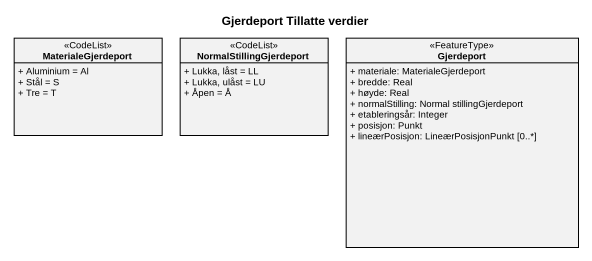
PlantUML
@startuml
title Gjerdeport Tillatte verdier
hide circle
hide empty members
skinparam classAttributeIconSize 0
class MaterialeGjerdeport <<CodeList>> {
  + Aluminium = Al
  + Stål = S
  + Tre = T
}
class NormalStillingGjerdeport <<CodeList>> {
  + Lukka, låst = LL
  + Lukka, ulåst = LU
  + Åpen = Å
}
class Gjerdeport <<FeatureType>> {
  + materiale: MaterialeGjerdeport
  + bredde: Real
  + høyde: Real
  + normalStilling: Normal stillingGjerdeport
  + etableringsår: Integer
  + posisjon: Punkt
  + lineærPosisjon: LineærPosisjonPunkt [0..*]
}
@enduml
